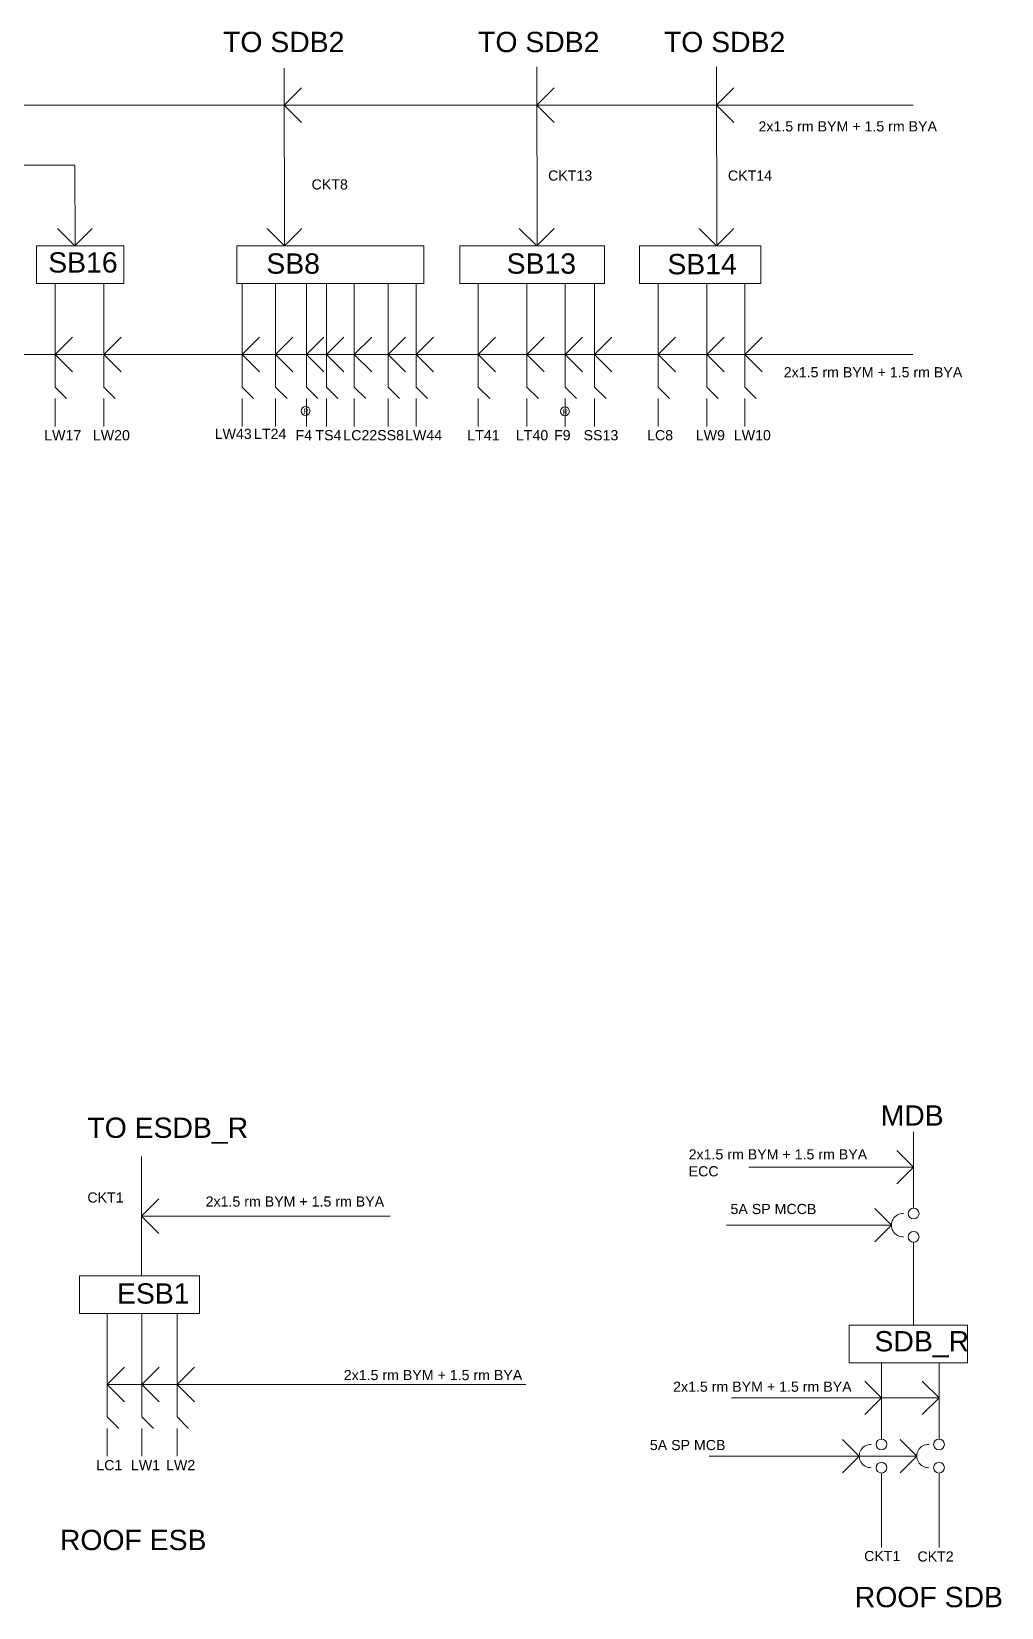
# Model space of a CAD drawing. Header units: inches. Extents: x 1065 to 31087, y 140 to 10961.
# Drawn here: x 2973 to 4119, y 5293 to 7157 of the extents above; entities that cross this region are included whole.
import ezdxf

# ---------------------------------------------------------------- set-up
doc = ezdxf.new("R2010")
doc.units = ezdxf.units.IN
doc.header["$MEASUREMENT"] = 0
doc.layers.add('6.Circuits', color=255, linetype='Continuous', lineweight=15)
doc.styles.add('Text 1', font='arial.ttf', dxfattribs={"height": 6})

msp = doc.modelspace()

# ---------------------------------------------------------------- linework, layer by layer
at = {"layer": '6.Circuits'}
for p, q in [((3271.9943, 6903.4659), (3271.4943, 7113.54844)), ((3570.4943, 6905.0571), (3569.9943, 7115.13963)), ((3782.9943, 6905.0571), (3782.4943, 7115.13963)), ((3271.59825, 7069.87408), (3292.09825, 7090.37408)), ((3570.10203, 7069.87408), (3590.60203, 7090.37408)), ((3782.60203, 7069.87408), (3803.10203, 7090.37408)), ((2065.89013, 7069.87408), (4014.9943, 7069.87408)), ((3271.59825, 7069.87408), (3292.09825, 7049.37408)), ((3570.10203, 7069.87408), (3590.60203, 7049.37408)), ((3782.60203, 7069.87408), (3803.10203, 7049.37408)), ((2901.89077, 6998.87408), (3024.27082, 6998.87408)), ((3024.4943, 6904.97456), (3024.27082, 6998.87408)), ((3023.99515, 6903.4659), (3003.49515, 6923.9659)), ((3023.99515, 6903.4659), (3044.49515, 6923.9659)), ((3271.99515, 6903.45724), (3251.49515, 6923.95724)), ((3271.99515, 6903.45724), (3292.49515, 6923.95724)), ((3569.99515, 6903.54844), (3549.49515, 6924.04844)), ((3569.99515, 6903.54844), (3590.49515, 6924.04844)), ((3782.49515, 6903.54844), (3761.99515, 6924.04844)), ((3782.49515, 6903.54844), (3802.99515, 6924.04844)), ((3000.9943, 6774.95726), (3000.9943, 6858.95726)), ((3058.4943, 6774.95726), (3058.4943, 6858.95726)), ((3221.9943, 6774.95726), (3221.9943, 6858.95726)), ((3261.4943, 6774.95726), (3261.4943, 6858.95726)), ((3297.99323, 6774.95726), (3297.99323, 6858.95726)), ((3321.49323, 6774.95726), (3321.49323, 6858.95726)), ((3354.4943, 6774.95726), (3354.4943, 6858.95726)), ((3394.4943, 6774.95726), (3394.4943, 6858.95726)), ((3427.4943, 6774.95726), (3427.4943, 6858.95726)), ((3500.9943, 6774.95726), (3500.9943, 6858.95726)), ((3558.4943, 6774.95726), (3558.4943, 6858.95726)), ((3603.49323, 6774.95726), (3603.49323, 6858.95726)), ((3638.4943, 6774.95726), (3638.4943, 6858.95726)), ((3713.4943, 6774.95726), (3713.4943, 6858.95726)), ((3770.9943, 6774.95726), (3770.9943, 6858.95726)), ((3815.99323, 6774.95726), (3815.99323, 6858.95726)), ((3000.9943, 6774.95726), (3021.4943, 6795.45726)), ((3058.4943, 6774.95726), (3078.9943, 6795.45726)), ((3221.9943, 6774.95726), (3242.4943, 6795.45726)), ((3261.4943, 6774.95726), (3281.9943, 6795.45726)), ((3297.99323, 6774.95726), (3318.49323, 6795.45726)), ((3321.49323, 6774.95726), (3341.99323, 6795.45726)), ((3354.4943, 6774.95726), (3374.9943, 6795.45726)), ((3394.4943, 6774.95726), (3414.9943, 6795.45726)), ((3427.4943, 6774.95726), (3447.9943, 6795.45726)), ((3500.9943, 6774.95726), (3521.4943, 6795.45726)), ((3558.4943, 6774.95726), (3578.9943, 6795.45726)), ((3603.49323, 6774.95726), (3623.99323, 6795.45726)), ((3638.4943, 6774.95726), (3658.9943, 6795.45726)), ((3713.4943, 6774.95726), (3733.9943, 6795.45726)), ((3770.9943, 6774.95726), (3791.4943, 6795.45726)), ((3815.99323, 6774.95726), (3836.49323, 6795.45726)), ((1920.9943, 6774.95726), (4014.4943, 6774.95726)), ((3000.9943, 6774.95726), (3000.9943, 6736.45726)), ((3000.9943, 6774.95726), (3021.4943, 6754.45726)), ((3058.4943, 6774.95726), (3058.4943, 6736.45726)), ((3058.4943, 6774.95726), (3078.9943, 6754.45726)), ((3221.9943, 6774.95726), (3221.9943, 6736.45726)), ((3221.9943, 6774.95726), (3242.4943, 6754.45726)), ((3261.4943, 6774.95726), (3261.4943, 6736.45726)), ((3261.4943, 6774.95726), (3281.9943, 6754.45726)), ((3297.99323, 6774.95726), (3297.99323, 6736.45726)), ((3297.99323, 6774.95726), (3318.49323, 6754.45726)), ((3321.49323, 6774.95726), (3321.49323, 6736.45726)), ((3321.49323, 6774.95726), (3341.99323, 6754.45726)), ((3354.4943, 6774.95726), (3354.4943, 6736.45726)), ((3354.4943, 6774.95726), (3374.9943, 6754.45726)), ((3394.4943, 6774.95726), (3394.4943, 6736.45726)), ((3394.4943, 6774.95726), (3414.9943, 6754.45726)), ((3427.4943, 6774.95726), (3427.4943, 6736.45726)), ((3427.4943, 6774.95726), (3447.9943, 6754.45726)), ((3500.9943, 6774.95726), (3500.9943, 6736.45726)), ((3500.9943, 6774.95726), (3521.4943, 6754.45726)), ((3558.4943, 6774.95726), (3558.4943, 6736.45726)), ((3558.4943, 6774.95726), (3578.9943, 6754.45726)), ((3603.49323, 6774.95726), (3603.49323, 6736.45726)), ((3603.49323, 6774.95726), (3623.99323, 6754.45726)), ((3638.4943, 6774.95726), (3638.4943, 6736.45726)), ((3638.4943, 6774.95726), (3658.9943, 6754.45726)), ((3713.4943, 6774.95726), (3713.4943, 6736.45726)), ((3713.4943, 6774.95726), (3733.9943, 6754.45726)), ((3770.9943, 6774.95726), (3770.9943, 6736.45726)), ((3770.9943, 6774.95726), (3791.4943, 6754.45726)), ((3815.99323, 6774.95726), (3815.99323, 6736.45726)), ((3815.99323, 6774.95726), (3836.49323, 6754.45726)), ((3000.9943, 6736.45726), (3014.4943, 6722.95726)), ((3058.4943, 6736.45726), (3071.9943, 6722.95726)), ((3221.9943, 6736.45726), (3235.4943, 6722.95726)), ((3261.4943, 6736.45726), (3274.9943, 6722.95726)), ((3297.99323, 6736.45726), (3311.49323, 6722.95726)), ((3321.49323, 6736.45726), (3334.99323, 6722.95726)), ((3354.4943, 6736.45726), (3367.9943, 6722.95726)), ((3394.4943, 6736.45726), (3407.9943, 6722.95726)), ((3427.4943, 6736.45726), (3440.9943, 6722.95726)), ((3500.9943, 6736.45726), (3514.4943, 6722.95726)), ((3558.4943, 6736.45726), (3571.9943, 6722.95726)), ((3603.49323, 6736.45726), (3616.99323, 6722.95726)), ((3638.4943, 6736.45726), (3651.9943, 6722.95726)), ((3713.4943, 6736.45726), (3726.9943, 6722.95726)), ((3770.9943, 6736.45726), (3784.4943, 6722.95726)), ((3815.99323, 6736.45726), (3829.49323, 6722.95726)), ((3000.9943, 6722.95726), (3000.9943, 6689.95726)), ((3058.4943, 6722.95726), (3058.4943, 6689.95726)), ((3221.9943, 6722.95726), (3221.9943, 6689.95726)), ((3261.4943, 6722.95726), (3261.4943, 6689.95726)), ((3297.99323, 6722.95726), (3297.99323, 6689.95726)), ((3321.49323, 6722.95726), (3321.49323, 6689.95726)), ((3354.4943, 6722.95726), (3354.4943, 6689.95726)), ((3394.4943, 6722.95726), (3394.4943, 6689.95726)), ((3427.4943, 6722.95726), (3427.4943, 6689.95726)), ((3500.9943, 6722.95726), (3500.9943, 6689.95726)), ((3558.4943, 6722.95726), (3558.4943, 6689.95726)), ((3603.49323, 6722.95726), (3603.49323, 6689.95726)), ((3638.4943, 6722.95726), (3638.4943, 6689.95726)), ((3713.4943, 6722.95726), (3713.4943, 6689.95726)), ((3770.9943, 6722.95726), (3770.9943, 6689.95726)), ((3815.99323, 6722.95726), (3815.99323, 6689.95726)), ((4015.5, 5772.5), (4015.5, 5855.5)), ((4015.5, 5814), (3995.75476, 5833.74524)), ((3103, 5685.5), (3103, 5826.5)), ((4015.5, 5814), (3820.75953, 5814)), ((4015.5, 5814), (3995.75476, 5794.25476)), ((3103, 5756), (3123.5, 5776.5)), ((3989.24047, 5745.25), (3969.49524, 5764.99524)), ((4015.5, 5765.36396), (4015.5, 5772.5)), ((3103, 5756), (3396.75, 5756)), ((3103, 5756), (3123.5, 5735.5)), ((3989.24047, 5745.25), (3794.5, 5745.25)), ((3989.24047, 5745.25), (3969.49524, 5725.50476)), ((4015.5, 5725.13604), (4015.5, 5720)), ((4015.5, 5720), (4015.5, 5627)), ((3062.5, 5557), (3062.5, 5641)), ((3103.5, 5557), (3103.5, 5641)), ((3145, 5557), (3145, 5641)), ((3062.5, 5557), (3083, 5577.5)), ((3103.5, 5557), (3124, 5577.5)), ((3145, 5557), (3165.5, 5577.5)), ((3977.5, 5499.5), (3977.5, 5582.5)), ((4045.5, 5499.5), (4045.5, 5582.5)), ((3062.5, 5557), (3062.5, 5518.5)), ((3062.5, 5557), (3083, 5536.5)), ((3062.5, 5557), (3557, 5557)), ((3103.5, 5557), (3103.5, 5518.5)), ((3103.5, 5557), (3124, 5536.5)), ((3145, 5557), (3145, 5518.5)), ((3145, 5557), (3165.5, 5536.5)), ((3977.5, 5541), (3957.75476, 5560.74524)), ((4045.5, 5541), (4025.75476, 5560.74524)), ((3977.5, 5541), (3800.25953, 5541)), ((3977.5, 5541), (3957.75476, 5521.25476)), ((4045.5, 5541), (3977.5, 5541)), ((4045.5, 5541), (4025.75476, 5521.25476)), ((3062.5, 5518.5), (3076, 5505)), ((3103.5, 5518.5), (3117, 5505)), ((3145, 5518.5), (3158.5, 5505)), ((3062.5, 5505), (3062.5, 5472)), ((3103.5, 5505), (3103.5, 5472)), ((3145, 5505), (3145, 5472)), ((3977.5, 5492.36396), (3977.5, 5499.5)), ((4045.5, 5492.36396), (4045.5, 5499.5)), ((3951.24047, 5472.25), (3931.49524, 5491.99524)), ((4019.24047, 5472.25), (3999.49524, 5491.99524)), ((3951.24047, 5472.25), (3774, 5472.25)), ((3951.24047, 5472.25), (3931.49524, 5452.50476)), ((4019.24047, 5472.25), (3951.24047, 5472.25)), ((4019.24047, 5472.25), (3999.49524, 5452.50476)), ((3977.5, 5452.13604), (3977.5, 5447)), ((3977.5, 5364), (3977.5, 5447)), ((4045.5, 5452.13604), (4045.5, 5447)), ((4045.5, 5364), (4045.5, 5447))]:
    msp.add_line(p, q, dxfattribs=at)
for points in [[(2978.9943, 6903.4659), (3081.9943, 6903.4659), (3081.9943, 6858.9659), (2978.9943, 6858.9659)], [(3215.4943, 6903.4659), (3436.4943, 6903.4659), (3436.4943, 6858.9659), (3215.4943, 6858.9659)], [(3478.9943, 6903.4659), (3649.9943, 6903.4659), (3649.9943, 6858.9659), (3478.9943, 6858.9659)], [(3691.4943, 6903.4659), (3834.9943, 6903.4659), (3834.9943, 6858.9659), (3691.4943, 6858.9659)], [(3029.5, 5685.5), (3171.5, 5685.5), (3171.5, 5641), (3029.5, 5641)], [(3939.5, 5627), (4079, 5627), (4079, 5582.5), (3939.5, 5582.5)]]:
    msp.add_lwpolyline(points, close=True, dxfattribs=at)
for centre, radius in [((3296.79762, 6708.19849), 5.3033), ((3603.29762, 6707.69849), 5.3033), ((4015.5, 5759), 6.36396), ((4015.5, 5731.5), 6.36396), ((3977.5, 5486), 6.36396), ((4045.5, 5486), 6.36396), ((3977.5, 5458.5), 6.36396), ((4045.5, 5458.5), 6.36396)]:
    msp.add_circle(centre, radius, dxfattribs=at)
for centre in [(4003, 5745.25), (3965, 5472.25), (4033, 5472.25)]:
    msp.add_arc(centre, 13.75953, 87.86789506, 272.13210494, dxfattribs=at)

# ---------------------------------------------------------------- texts
at = {"layer": '6.Circuits', "attachment_point": 1, "style": 'Text 1'}
for s, width, heights, insert, char_height in [('{\\fArial Baltic|b0|i0|c186|p34;TO SDB}2', 195.1396249, [59.83775], (3199.34919, 7156.51228), 24), ('{\\fArial Baltic|b0|i0|c186|p34;TO SDB}2', 195.1396249, [59.83775], (3500.76164, 7156.51228), 24), ('{\\fArial Baltic|b0|i0|c186|p34;TO SDB}2', 195.1396249, [59.83775], (3720.37838, 7156.51228), 24), ('2x1.5 rm BYM + 1.5 rm BYA', 234.9454297, [37.98024], (3832.14065, 7050.70172), 12), ('{\\fArial|b0|i0|c186|p34;CKT\\fArial Baltic|b0|i0|c186|p34;1}3', 14.5, [0], (3583.4943, 6992.53979), 12), ('{\\fArial|b0|i0|c186|p34;CKT\\fArial Baltic|b0|i0|c186|p34;1}4', 14.5, [0], (3795.9943, 6992.53979), 12), ('{\\fArial Baltic|b0|i0|c186|p34;CKT}8', 14.5, [0], (3303.9943, 6982.04844), 12), ('{\\fArial|b0|i0|c186|p34;SB1}6', 14.5, [0], (2992.74545, 6895.8116), 24), ('{\\fArial|b0|i0|c186|p34;SB}8', 14.5, [0], (3250.4943, 6894.4659), 24), ('{\\fArial|b0|i0|c186|p34;SB\\fArial|b0|i0|c186|p34;1}3', 14.5, [0], (3534.4943, 6894.4659), 24), ('{\\fArial|b0|i0|c186|p34;SB1}4', 14.5, [0], (3724.49944, 6893.76352), 24), ('2x1.5 rm BYM + 1.5 rm BYA', 234.9454297, [37.98024], (3862.0341, 6759.93799), 12), ('R', 5.5, [0], (3294.29762, 6710.69849), 6), ('R', 5.5, [0], (3600.79762, 6710.19849), 6), ('{\\fArial|b0|i0|c186|p34;L\\fArial|b0|i0|c0|p34;W17}', 14.5, [0], (2987.9943, 6685.45726), 12), ('{\\fArial|b0|i0|c186|p34;L\\fArial|b0|i0|c0|p34;W20}', 14.5, [0], (3045.4943, 6685.45726), 12), ('{\\fArial|b0|i0|c186|p34;L\\fArial|b0|i0|c0|p34;W43}', 14.5, [0], (3189.4502, 6687.06236), 12), ('{\\fArial|b0|i0|c186|p34;L\\fArial|b0|i0|c0|p34;T24}', 14.5, [0], (3235.91101, 6687.0623), 12), ('{\\fArial|b0|i0|c186|p34;F}4', 14.5, [0], (3284.99323, 6685.45726), 12), ('{\\fArial|b0|i0|c186|p34;TS}4', 14.5, [0], (3308.49323, 6685.45726), 12), ('{\\fArial|b0|i0|c186|p34;LC\\fArial|b0|i0|c0|p34;22}', 14.5, [0], (3341.4943, 6685.45726), 12), ('{\\fArial|b0|i0|c0|p34;SS8}', 14.5, [0], (3381.4943, 6685.45726), 12), ('{\\fArial|b0|i0|c0|p34;LW44}', 14.5, [0], (3414.4943, 6685.45726), 12), ('{\\fArial|b0|i0|c186|p34;LT}41', 14.5, [0], (3487.9943, 6685.45726), 12), ('{\\fArial|b0|i0|c186|p34;LT}40', 14.5, [0], (3545.4943, 6685.45726), 12), ('{\\fArial|b0|i0|c186|p34;F}9', 14.5, [0], (3590.49323, 6685.45726), 12), ('{\\fArial|b0|i0|c0|p34;SS13}', 14.5, [0], (3625.4943, 6685.45726), 12), ('{\\fArial|b0|i0|c186|p34;L\\fArial|b0|i0|c0|p34;C8}', 14.5, [0], (3700.4943, 6685.45726), 12), ('{\\fArial|b0|i0|c186|p34;L\\fArial|b0|i0|c0|p34;W9}', 14.5, [0], (3757.9943, 6685.45726), 12), ('{\\fArial|b0|i0|c0|p34;LW10}', 14.5, [0], (3802.99323, 6685.45726), 12), ('{\\fArial Baltic|b0|i0|c186|p34;TO ESDB}_R', 205.5183827, [52.29133], (3039, 5872.5), 24), ('MDB', 14.5, [0], (3976.5, 5887), 24), ('{\\fArial Baltic|b0|i0|c186|p34;2x1.5 rm BYM + 1.5 rm BYA} ECC', 234.9454297, [37.98024], (3749.61551, 5834.98591), 12), ('{\\fArial Baltic|b0|i0|c186|p34;CKT1}', 14.5, [12.40928], (3039, 5784), 12), ('2x1.5 rm BYM + 1.5 rm BYA', 234.9454297, [37.98024], (3178.75, 5779.25), 12), ('{\\fArial Baltic|b0|i0|c186|p34;5A SP M}C{\\fArial Baltic|b0|i0|c186|p34;CB}', 234.9454297, [37.98024], (3799.04947, 5770.4015), 12), ('E{\\fArial Baltic|b0|i0|c186|p34;SB1}', 14.5, [0], (3074, 5676.5), 24), ('{\\fArial Baltic|b0|i0|c186|p34;SDB}_R', 14.5, [0], (3969.25, 5620), 24), ('2x1.5 rm BYM + 1.5 rm BYA', 234.9454297, [37.98024], (3342, 5574), 12), ('2x1.5 rm BYM + 1.5 rm BYA', 234.9454297, [37.98024], (3731.25, 5560.25), 12), ('5A SP MCB', 234.9454297, [37.98024], (3703.75, 5491.25), 12), ('{\\fArial Baltic|b0|i0|c186|p34;L}C{\\fArial Baltic|b0|i0|c186|p34;1}', 14.5, [0], (3049.5, 5467.5), 12), ('{\\fArial Baltic|b0|i0|c186|p34;L}W1', 14.5, [0], (3090.5, 5467.5), 12), ('{\\fArial Baltic|b0|i0|c186|p34;L}W2', 14.5, [0], (3132, 5467.5), 12), ('{\\fArial Baltic|b0|i0|c186|p34;ROOF }E{\\fArial Baltic|b0|i0|c186|p34;SB}', 201.9470362, [53.9443], (3006.5, 5385), 24), ('{\\fArial Baltic|b0|i0|c186|p34;CKT1}', 14.5, [0], (3957, 5360), 12), ('{\\fArial Baltic|b0|i0|c186|p34;CKT}2', 14.5, [0], (4020, 5359.5), 12), ('{\\fArial Baltic|b0|i0|c186|p34;ROOF S}D{\\fArial Baltic|b0|i0|c186|p34;B}', 201.9470362, [53.9443], (3946, 5317.5), 24)]:
    msp.add_mtext_dynamic_manual_height_columns(s, width=width, gutter_width=30, heights=heights, dxfattribs=dict(at, insert=insert, char_height=char_height))

doc.saveas('drawing.dxf')
